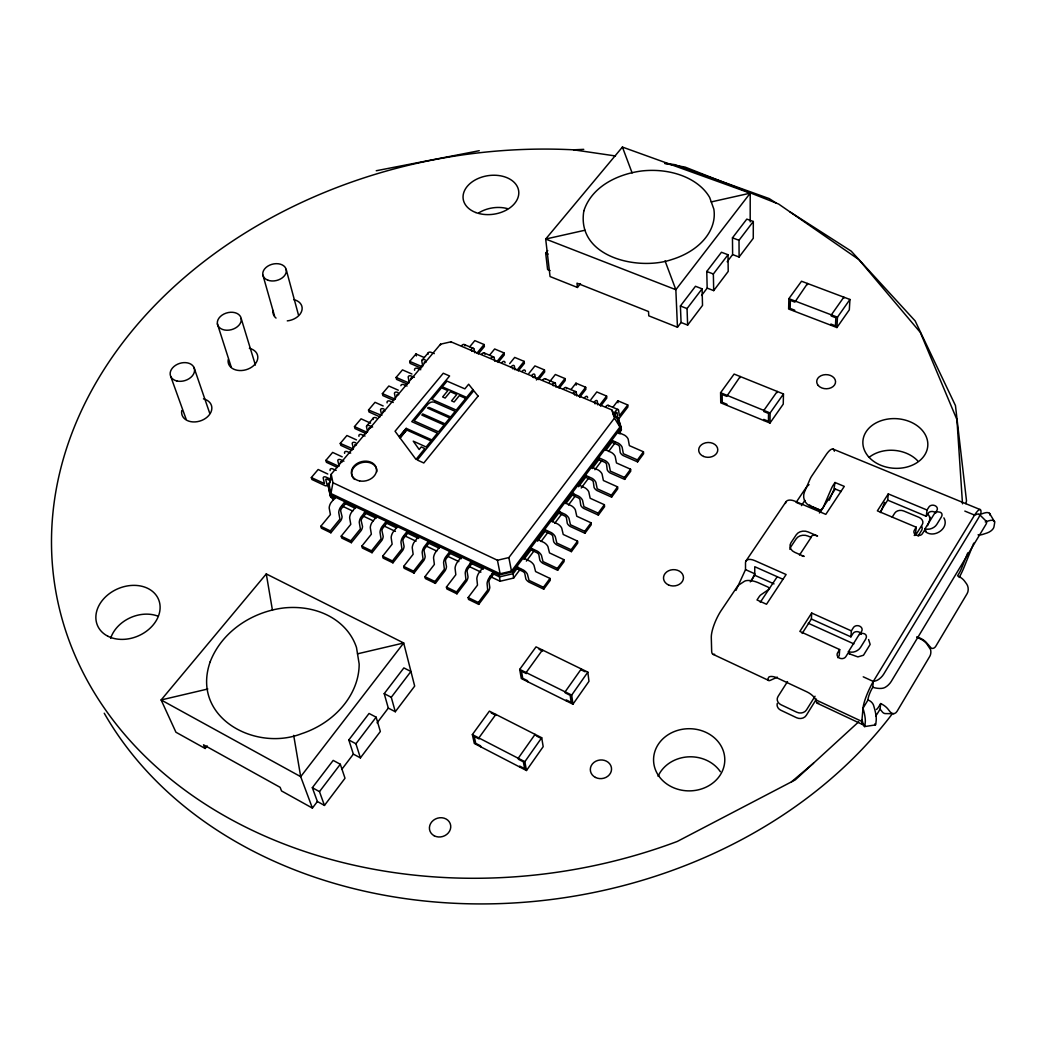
<?xml version="1.0" encoding="UTF-8"?>
<svg xmlns="http://www.w3.org/2000/svg" width="1047" height="1047" viewBox="0 0 1047 1047"><rect width="100%" height="100%" fill="white"/><g stroke="black" fill="none" stroke-linecap="round" stroke-linejoin="round"><path stroke-width="1.5" d="M750.189 221.885L750.215 193.172L622.415 147.064L545.683 239.043L550.055 276.552L577.434 287.454L580.496 283.658M753.317 221.493L753.264 238.297L739.103 257.025L732.625 254.578L732.468 237.839L746.799 219.111L753.317 221.493L739.012 240.287L739.103 257.025M750.28 581.883L754.73 575.248L754.769 566.715L782.986 579.279M763.76 420.501L763.773 419.389L768.433 421.3L768.537 413.46L763.852 411.536L763.865 410.411L777.24 391.46L777.214 392.599M769.977 423.053L770.108 412.963L783.47 393.973L734.117 374.067L720.585 392.717L720.755 402.82L769.977 423.053L783.248 404.116L783.47 393.973M788.875 298.657L788.627 309.009L836.919 327.541L849.313 309.847L849.942 299.468L801.518 281.237L788.875 298.657L837.469 317.189L836.919 327.541M794.608 311.299L794.634 310.161L790.145 308.433L790.354 300.384L794.856 302.112L807.512 283.501L807.473 284.653M811.399 619.026L811.674 613.032L851.355 630.883L850.897 636.851L811.399 619.026L802.146 633.435M830.821 325.198L830.886 324.06L835.454 325.813L835.872 317.765L831.279 316.011L831.344 314.859L843.83 297.165L843.764 298.33M829.25 500.178L832.928 491.684A3.416 0.877 -66.5 0 1 833.844 489.944L834.996 482.497L844.288 486.384L825.821 514.365L794.843 501.16A10.457 5.615 33.1 0 0 785.486 503.45M811.674 613.032L799.856 631.42L839.668 649.546L839.262 655.461L837.875 657.699M863.827 724.262A19.945 3.952 -65.3 0 1 861.825 721.409L863.016 708.217A22.066 4.424 -65.3 0 1 873.303 681.44L974.561 515.098L977.152 514.195A7.12 2.5 -43.1 0 1 978.749 517.532L883.707 674.137A7.408 2.814 -45 0 1 875.855 680.799L873.303 681.44L863.238 676.82M887.686 500.165L888.275 493.896L927.027 510.02L926.268 516.276L887.686 500.165L880.161 511.891M873.303 681.44L872.74 687.303A9.318 1.872 -65.3 0 0 868.028 699.959L863.016 708.217L863.958 711.711A7.421 1.152 80 0 1 865.306 721.776L864.953 725.558A7.394 1.152 79.9 0 1 862.924 723.071L861.982 719.603M875.776 715.847A19.671 3.848 -65.3 0 0 878.551 711.672L880.095 709.107L880.671 703.558A10.522 4.986 30.9 0 1 887.961 709.068L890.172 711.881A7.146 4.895 88.3 0 0 897.07 711.306L929.736 656.43A7.002 4.725 87 0 0 930.587 649.624L926.909 644.01A10.3 5.222 30.3 0 0 919.763 638.618L916.792 637.296M888.275 493.896L877.373 510.857L916.256 527.23L915.536 533.433L914.253 535.501M331.218 474.212L329.216 485.036L330.944 493.543L500.113 573.769L511.473 571.125L619.942 427.032L617.233 418.839L611.762 409.887L450.969 341.819L440.512 344.188L331.218 474.212L332.946 482.732L330.944 493.543M965.858 503.646L966.499 500.767L955.453 405.569L915.183 320.958L851.185 251.123L789.922 211.86M619.942 434.008L621.29 427.608L618.044 417.766L613.529 415.855M381.645 415.397L368.518 410.018L375.022 402.323L383.176 405.961M880.658 512.559L884.597 502.377M927.563 525.659L928.728 522.715A8.533 1.78 -66.4 0 0 929.592 520.241L929.697 519.757A8.651 2.722 -71 0 0 929.854 517.977L929.121 515.909A10.313 5.759 30.5 0 0 927.786 514.025M967.742 552.895L961.8 567.736A8.572 1.597 -66.1 0 1 958.973 573.494L957.56 575.85A10.09 5.431 29.6 0 1 964.562 581.111L966.617 583.925A6.845 4.541 85.6 0 1 967.153 593.57L935.822 646.195A6.976 4.698 86.8 0 1 931.398 648.25L927.21 643.499A10.3 5.222 30.3 0 0 920.077 638.107L917.107 636.785M973.749 543.118L964.274 566.741A18.859 3.521 -66.1 0 1 959.17 577.499M735.949 590.416L745.516 569.633L745.503 562.579A10.666 5.392 33.5 0 1 754.795 560.629L786.114 574.528L766.509 604.25L757.007 599.957L758.944 597.039A7.107 1.898 -65.6 0 1 760.894 594.827L769.192 589.147A3.547 1.361 17.7 0 0 767.425 586.817L757.701 582.459A11.242 4.306 17.5 0 0 744.6 581.19L738.933 584.92A7.067 1.976 -65.6 0 0 736.957 587.105L720.611 611.383A21.32 5.955 -65.3 0 0 711.293 637.531L711.659 650.998A19.291 5.34 -65.2 0 0 712.065 653.236L712.261 653.616A19.291 5.34 -65.2 0 0 714.63 654.244M751.51 580.771L754.743 573.743L745.516 569.633M880.671 703.558L879.114 706.136A8.939 1.754 -65.3 0 1 876.404 709.5M816.451 699.056L806.242 715.415A7.146 6.073 5.3 0 1 796.597 717.732L780.84 710.246A7.107 6.046 4.4 0 1 777.254 703.466M918.167 535.946L921.504 530.593A6.792 5.327 6.1 0 0 921.792 526.51M848.371 651.862L860.032 633.121L862.977 633.409A7.342 4.554 -29.8 0 1 865.568 639.324L860.569 647.386A7.368 4.581 -29.9 0 1 851.316 652.163L848.371 651.862L849.771 654.139M924.828 529.088L935.586 511.826L938.505 511.931A7.133 4.149 -27.4 0 1 941.318 517.087L936.725 524.521A7.146 4.175 -27.5 0 1 927.76 529.219L924.828 529.088L926.124 531.379M859.574 634.574L861.642 631.262A4.607 3.782 6.1 0 0 859.6 626.106A4.607 3.782 6.1 0 0 853.423 627.572L851.355 630.883M935.05 513.357L936.947 510.308A4.45 3.468 6.3 0 0 934.853 505.583A4.45 3.468 6.3 0 0 928.938 506.97L927.027 510.02M839.668 649.546L837.574 652.896A4.633 3.848 6 0 0 839.589 658.144A4.633 3.848 6 0 0 845.819 656.665L847.913 653.302L857.873 656.901L863.474 655.252L870.162 644.402L868.604 639.56M916.256 527.23L914.319 530.319A4.476 3.521 6.3 0 0 916.4 535.122A4.476 3.521 6.3 0 0 922.368 533.721L924.305 530.62C932.903 539.846 950.061 528.329 943.884 517.872M850.897 636.851L852.965 633.553A4.581 3.769 6.2 0 1 857.388 631.642A4.581 3.769 6.2 0 1 861.393 634.364M926.268 516.276L928.166 513.226A4.437 3.455 6.4 0 1 935.796 513.082M815.037 696.242L806.504 709.905A7.172 6.086 5.2 0 1 796.806 712.235L780.97 704.736A7.146 6.06 4.3 0 1 778.039 696.464L787.501 681.597M915.51 535.397L922.224 524.652A6.819 5.34 6.1 0 0 919.03 517.375L903.783 511.001A6.779 5.314 5.4 0 0 894.74 513.122L892.201 517.1M799.502 555.054L811.124 537.425A7.028 3.717 32.5 0 1 817.576 536.012L808.179 531.955A8.834 7.054 2.4 0 0 796.283 534.742L791.022 542.66A8.847 7.093 2.3 0 0 794.712 552.306L804.135 556.428A7.08 3.678 32.7 0 0 801.714 555.695M834.996 482.497L833.203 485.193A6.858 1.754 -66.6 0 0 831.344 488.687L823.099 507.743A3.429 3.337 -60.1 0 1 818.662 509.575L809.095 505.465A10.836 10.535 -59.5 0 1 804.345 492.326L809.815 479.644A6.819 1.819 -66.6 0 1 811.674 476.163L826.593 454.018A20.299 5.353 -66.7 0 1 833.7 449.543M760.266 602.313L777.175 576.792M819.435 512.978L835.244 489.119M801.413 505.609L804.921 500.361M745.83 561.166L785.852 501.997M526.471 770.513L543.184 746.655L541.705 737.742L489.381 711.135L472.354 734.588L474.33 743.488L526.471 770.513L524.848 761.706L541.705 737.742M572.945 704.199L588.964 681.322L587.838 672.135L536.038 646.876L519.705 669.373L521.301 678.535L572.945 704.199L571.688 695.103L587.838 672.135M837.469 317.189L849.942 299.468M543.445 587.288L529.036 580.378L527.4 574.162A5.942 2.657 36.9 0 0 523.474 570.078L516.629 566.754L516.943 568.652L523.055 571.583A2.618 1.165 36.9 0 1 524.769 573.39L525.843 578.899A4.62 2.055 36.7 0 0 528.879 582.067L543.733 589.16L543.445 587.288L549.989 578.428L535.593 571.557L533.983 565.328A5.929 2.67 36.8 0 0 530.083 561.244L523.251 557.946M557.384 568.403L543.013 561.598L541.443 555.355A5.902 2.696 36.8 0 0 537.556 551.272L530.737 548L531.025 549.911L537.111 552.803A2.604 1.191 36.8 0 1 538.825 554.596L539.833 560.145A4.594 2.094 36.7 0 0 542.843 563.299L557.645 570.288L557.384 568.403L563.849 559.648L549.492 552.895L547.947 546.626A5.889 2.722 36.8 0 0 544.087 542.555L537.281 539.31M571.152 549.754L556.821 543.053L555.316 536.771A5.876 2.735 36.8 0 0 551.468 532.701L544.662 529.481L544.937 531.405L551.01 534.245A2.591 1.204 36.8 0 1 552.698 536.038L553.654 541.626A4.568 2.133 36.7 0 0 556.624 544.78L571.387 551.651L571.152 549.754L577.525 541.116L563.221 534.454L561.742 528.159A5.85 2.761 36.8 0 0 557.907 524.102L551.128 520.896M584.736 531.339L570.458 524.743L569.005 518.422A5.837 2.788 36.8 0 0 565.197 514.365L558.417 511.198L558.679 513.135L564.726 515.935A2.578 1.23 36.8 0 1 566.401 517.715L567.291 523.343A4.528 2.159 36.6 0 0 570.235 526.484L584.959 533.25L584.736 531.339L591.045 522.806L576.779 516.25L575.366 509.928A5.811 2.801 36.8 0 0 571.57 505.871L564.791 502.717M598.164 513.148L583.925 506.656L582.538 500.309A5.798 2.827 36.8 0 0 578.769 496.252L572.002 493.124L572.238 495.087L578.271 497.835A2.552 1.243 36.8 0 1 579.933 499.628L580.771 505.282A4.502 2.199 36.6 0 0 583.689 508.41L598.361 515.085L598.164 513.148L604.381 504.719L590.168 498.267L588.807 491.907A5.785 2.853 36.8 0 0 585.051 487.863L578.297 484.761M611.422 495.192L597.222 488.792L595.9 482.418A5.759 2.866 36.8 0 0 592.157 478.374L585.43 475.286L585.639 477.249L591.647 479.971A2.539 1.269 36.8 0 1 593.296 481.751L594.081 487.431A4.476 2.225 36.6 0 0 596.973 490.559L611.605 497.129L611.422 495.192L617.573 486.868L603.386 480.508L602.09 474.121A5.745 2.892 36.7 0 0 598.374 470.077L591.647 467.027M624.522 477.445L610.362 471.137L609.105 464.737A5.732 2.905 36.7 0 0 605.388 460.706L598.675 457.67L598.871 459.646L604.865 462.316A2.526 1.283 36.7 0 1 606.501 464.096L607.234 469.802A4.45 2.251 36.6 0 0 610.1 472.93L624.679 479.395L624.522 477.445L630.582 469.226L616.461 462.957L615.217 456.544A5.706 2.932 36.7 0 0 611.527 452.513L604.826 449.503M637.453 459.921L623.345 453.704L622.14 447.278A5.693 2.945 36.7 0 0 618.463 443.247L611.775 440.264L611.945 442.253L617.926 444.883A2.513 1.296 36.7 0 1 619.536 446.65L620.217 452.396A4.424 2.29 36.5 0 0 623.057 455.51L637.597 461.884L637.453 459.921L643.447 451.794L629.365 445.629L628.187 439.177A5.68 2.971 36.7 0 0 624.522 435.159L617.848 432.189M543.733 589.16L550.264 580.3L549.989 578.428M557.645 570.288L564.097 561.545L563.849 559.648M571.387 551.651L577.761 543.027L577.525 541.116M584.959 533.25L591.241 524.73L591.045 522.806M598.361 515.085L604.577 506.656L604.381 504.719M611.605 497.129L617.743 488.805L617.573 486.868M624.679 479.395L630.739 471.176L630.582 469.226M637.597 461.884L643.591 453.757L643.447 451.794M518.056 567.186L513.174 573.677L499.55 576.858L492.208 573.363M523.906 559.399L531.706 549.008M537.556 541.22L545.369 530.842M552.188 521.759L560.001 511.368M565.851 503.581L573.651 493.202M578.533 486.711L586.333 476.333M592.183 468.546L599.015 459.463M605.847 450.367L612.665 441.284M618.528 433.497L621.447 429.61L618.044 417.766M489.787 576.321L500.113 581.229L513.632 578.062L520.49 568.927M526.366 561.1L534.206 550.657M541.063 541.521L547.908 532.386M554.766 523.251L561.624 514.116M568.482 504.981L575.34 495.846M581.216 488.007L589.042 477.563M594.918 469.737L601.776 460.601M608.634 451.466L615.479 442.331M330.054 481.947L327.96 484.447L330.014 494.655L499.223 574.96L512.86 571.767L621.29 427.608M332.946 482.732L497.443 560.25L508.855 557.58L614.458 418.106L611.762 409.887M324.452 805.431L345.013 778.248L340.314 764.258L333.195 760.397L312.333 787.697L317.385 801.518L324.452 805.431L319.479 791.637L312.333 787.697M360.404 757.884L380.349 731.5L376.135 717.182L369.054 713.465L348.808 739.967L353.363 754.115L360.404 757.884L355.915 743.763L348.808 739.967M395.295 711.738L391.277 697.289L410.908 671.493L403.867 667.907L384.21 693.638L388.306 708.099L395.295 711.738L414.677 686.112L403.684 642.989L266.278 573.926L161.133 699.959L175.935 732.233L205.147 748.474L207.188 745.922M681.073 322.489L687.643 325.094L702.524 305.397L702.079 288.828L695.47 286.276L680.406 305.986L681.073 322.489L677.461 327.24L648.774 315.828L648.512 311.535L577.002 283.161L577.434 287.454M707.17 288.108L713.701 290.621L728.215 271.422L728.018 254.735L721.448 252.262L706.764 271.487L707.17 288.108L701.582 295.476M478.728 604.368L478.374 602.509L487.706 590.024L487.077 583.572A5.955 2.303 -64.5 0 1 488.936 578.127L493.346 572.172L493.687 574.07L489.747 579.344A2.631 1.021 -64.5 0 0 488.923 581.752L489.787 587.315A4.633 1.793 -64.4 0 1 488.36 591.529L478.728 604.368L468.519 599.421L468.14 597.562L477.497 585.129L476.83 578.664A5.942 2.33 -64.5 0 1 478.662 573.233L483.086 567.304M612.901 407.27L617.835 400.792L627.742 404.953L619.353 415.79L618.568 410.097A5.628 2.055 -66.9 0 0 616.317 410.241L613.162 414.272M205.147 748.474L203.524 744.81L280.125 787.331L281.538 790.943L312.399 808.088L317.385 801.518M341.819 769.336L353.363 754.115M377.09 722.875L388.306 708.099M727.168 261.763L732.625 254.578M614.092 415.266L616.055 412.74A2.487 0.903 -66.9 0 1 617.063 412.675L617.651 418.224A4.358 1.584 -66.9 0 0 619.392 418.093L627.899 406.943L627.742 404.953M319.479 791.637L340.314 764.258M355.915 743.763L376.135 717.182M687.643 325.094L687.041 308.59L702.079 288.828M713.701 290.621L713.36 274L728.018 254.735M456.937 593.819L456.544 591.961L465.928 579.58L465.221 573.115A5.929 2.356 -64.5 0 1 467.041 567.696L471.477 561.794L471.844 563.692L467.878 568.927A2.618 1.034 -64.5 0 0 467.08 571.309L468.022 576.897A4.607 1.832 -64.4 0 1 466.609 581.085L456.937 593.819L446.833 588.924L446.428 587.066L455.825 574.724L455.065 568.259A5.902 2.382 -64.5 0 1 456.885 562.854L461.321 556.978M599.682 405.097L606.606 396.067L596.803 391.944L590.848 399.653M600.559 406.184L606.789 398.056L606.606 396.067M435.382 583.375L445.08 570.759A4.581 1.872 -64.3 0 0 446.48 566.584L445.459 560.996A2.604 1.06 -64.4 0 1 446.244 558.614L450.236 553.418L449.83 551.52L445.381 557.37A5.889 2.408 -64.4 0 0 443.588 562.776L444.373 569.241L434.963 581.517L435.382 583.375L425.37 578.533L424.938 576.675L434.374 564.438L433.55 557.972A5.876 2.434 -64.4 0 1 435.33 552.58L439.792 546.756M579.632 397.323L585.888 389.248L585.679 387.259L575.968 383.176L570.995 389.549M578.729 396.224L585.679 387.259M414.036 573.049L413.591 571.178L423.053 559.006L422.177 552.541A5.863 2.46 -64.4 0 1 423.956 547.162L428.419 541.351L428.838 543.262L424.846 548.406A2.578 1.086 -64.4 0 0 424.061 550.774L425.161 556.376A4.554 1.911 -64.3 0 1 423.786 560.538L414.036 573.049L404.142 568.259L403.684 566.388L413.146 554.269L412.243 547.79A5.85 2.487 -64.4 0 1 414.01 542.411L418.473 536.64M557.986 387.442L564.961 378.556L555.342 374.499L549.348 382.09M559.137 388.254L565.197 380.532L564.961 378.556M392.926 562.828L392.455 560.956L401.943 548.89L400.988 542.411A5.824 2.513 -64.4 0 1 402.742 537.046L407.218 531.3L407.676 533.211L403.658 538.315A2.565 1.112 -64.4 0 0 402.899 540.671L404.063 546.272A4.528 1.95 -64.2 0 1 402.702 550.421L392.926 562.828L383.123 558.09L382.639 556.206L392.141 544.191L391.159 537.713A5.811 2.539 -64.4 0 1 392.9 532.36L397.389 526.628M536.43 379.996L544.453 369.918L534.925 365.913L528.892 373.439M538.616 379.564L544.702 371.907L544.453 369.918M372.025 552.711L371.528 550.84L381.056 538.878L380.022 532.386A5.798 2.565 -64.3 0 1 381.749 527.047L386.251 521.341L386.723 523.251L382.705 528.316A2.552 1.139 -64.3 0 0 381.946 530.672L383.176 536.286A4.515 1.989 -64.2 0 1 381.841 540.409L372.025 552.711L362.327 548.013L361.817 546.141L371.358 534.219L370.298 527.727A5.785 2.591 -64.3 0 1 372.012 522.401L376.514 516.721M517.087 370.128L524.128 361.372L514.692 357.407L509.653 363.636M518.291 370.965L524.403 363.361L524.128 361.372M351.347 542.699L350.824 540.815L360.377 528.957L359.278 522.466A5.772 2.618 -64.3 0 1 360.979 517.153L365.495 511.486L365.992 513.41L361.961 518.422A2.539 1.152 -64.3 0 0 361.202 520.765L362.511 526.392A4.489 2.029 -64.2 0 1 361.189 530.502L351.347 542.699L341.741 538.053L341.217 536.169L350.784 524.351L349.646 517.859A5.759 2.644 -64.3 0 1 351.334 512.559L355.862 506.918M496.932 361.595L504 352.904L494.655 348.978L489.59 355.155M498.163 362.432L504.301 354.907L504 352.904M399.208 436.848L406.21 428.367L431.901 439.923L437.45 433.118L411.772 421.64L449.595 375.978L443.261 373.242L395.059 431.259L399.208 436.848L406.21 428.367M406.642 429.951L400.033 437.947L415.999 459.424L424.846 448.574L421.247 446.938L419.166 449.503L413.251 441.153L426.155 446.977L431.05 440.931L406.642 429.964L400.033 437.947M330.878 532.792L330.329 530.908L339.909 519.142L338.744 512.65A5.745 2.67 -64.3 0 1 340.419 507.35L344.947 501.735L345.471 503.659L341.427 508.633A2.526 1.178 -64.3 0 0 340.681 510.962L342.055 516.603A4.463 2.068 -64.1 0 1 340.759 520.686L330.878 532.792L321.377 528.185L320.814 526.301L330.42 514.587L329.203 508.083A5.732 2.683 -64.3 0 1 330.878 502.809L335.406 497.207M476.974 353.14L484.08 344.528L474.815 340.628L469.737 346.766M478.23 353.991L484.395 346.518L484.08 344.528M550.068 270.558L547.607 269.576L545.67 253.099L547.738 250.599M366.686 425.92L373.295 418.067M422.046 360.207L428.341 352.721M329.936 480.534L326.886 479.146A2.513 1.06 39.7 0 0 325.774 479.565L327.135 484.983A4.41 1.858 39.7 0 1 325.198 485.703L311.888 479.474L311.325 477.563L318.157 469.501L327.763 474.016M337.514 467.486L326.415 462.303L325.879 460.379L332.632 452.409L342.212 456.845M351.844 450.419L340.772 445.328L340.262 443.391L346.923 435.513L356.49 439.897M366.005 433.576L354.959 428.55L354.475 426.6L361.058 418.826L370.599 423.132M393.842 400.451L382.849 395.583L382.391 393.62L388.83 386.016L398.318 390.204M407.519 384.184L396.551 379.38L396.119 377.417L402.48 369.892L411.942 374.015M421.025 368.099L410.097 363.361L409.678 361.385L415.973 353.965L424.061 357.446M605.624 406.812L606.331 406.014A5.615 2.081 -66.9 0 1 608.608 405.883M594.303 402.022L595.01 401.223A5.601 2.107 -66.9 0 1 597.313 401.106L597.785 404.914M584.409 397.834L585.129 397.049A5.588 2.12 -67 0 1 587.446 396.944L587.629 397.69M573.206 393.096L573.926 392.311A5.575 2.146 -67 0 1 576.269 392.219L576.779 396.015M563.417 388.947L564.137 388.162A5.562 2.173 -67 0 1 566.492 388.084L566.689 388.83M552.319 384.262L553.038 383.477A5.549 2.199 -67 0 1 555.433 383.411L555.996 387.207M542.621 380.153L543.354 379.38A5.536 2.225 -67.1 0 1 545.749 379.315M531.64 375.507L532.373 374.734A5.523 2.251 -67.1 0 1 534.795 374.682L535.41 378.49M522.047 371.449L522.767 370.677A5.51 2.264 -67.1 0 1 525.214 370.638L525.424 371.384M511.172 366.843L511.891 366.07A5.497 2.29 -67.2 0 1 514.365 366.044L515.019 369.853M501.657 362.812L502.39 362.053A5.484 2.316 -67.2 0 1 504.876 362.04L505.099 362.786M490.886 358.257L491.619 357.498A5.471 2.343 -67.2 0 1 494.132 357.498L494.838 361.307M481.476 354.279L482.209 353.52A5.457 2.356 -67.2 0 1 484.735 353.52L484.97 354.279M470.81 349.763L471.543 349.004A5.444 2.382 -67.3 0 1 474.082 349.017L474.841 352.839M461.491 345.811L462.224 345.065A5.431 2.408 -67.3 0 1 464.776 345.091L465.025 345.85M858.658 721.854L795.275 779.871L677.291 841.448A459.986 361.699 -9.3 0 1 54.614 584.043A459.986 361.699 -9.3 0 1 573.599 149.826L583.742 149.355M979.495 514.522L986.562 521.602M791.44 781.873L813.545 763.145M353.389 449.098L340.262 443.391M777.332 677.173L770.278 680.354A19.54 4.829 -65.2 0 1 767.804 679.006L768.943 676.964A10.85 5.039 32.6 0 1 777.267 677.985L806.818 691.818A10.954 5.091 32.1 0 1 815.09 698.598L816.424 701.83A19.749 4.384 -65.2 0 0 818.649 703.061M985.24 521.943L988.957 520.739A7.054 3.507 -28.9 0 1 994.65 522.819L993.956 526.916A7.028 3.494 -28.8 0 1 986.941 533.028L983.251 534.219A8.978 6.976 8.1 0 1 978.068 534.821M207.816 688.991L161.133 699.959L300.698 776.665L312.399 808.088M357.524 653.825L403.684 642.989L300.698 776.665L293.697 735.374M585.011 230.222L545.683 239.043L675.852 289.705L677.461 327.24M711.253 201.914L750.215 193.172L675.852 289.705L665.067 260.925M376.253 170.74L479.264 150.703M864.547 726.592L875.423 724.917M893.732 713.688L885.762 713.596A7.107 4.882 88.4 0 1 882.202 711.803L880.095 709.107M422.373 366.777L409.678 361.385M408.84 382.888L396.119 377.417M395.151 399.169L382.391 393.62M573.599 149.826L615.479 155.964M665.355 163.28L674.988 164.693L769.244 198.603L776.285 203.118M338.757 466.295L325.879 460.379M664.727 163.528L685.157 167.114L778.628 204.047L858.906 259.617L920.3 332.396L956.932 419.625L962.507 503.829M434.688 402.31L434.165 402.153A5.026 3.808 -11.1 0 0 430.579 402.349L428.184 403.906L414.128 420.92L438.51 431.822L444.111 424.951L421.849 415.057L422.779 413.945L445.027 423.826L449.765 418.028L427.595 408.108A1.505 1.139 -11.2 0 1 429.244 407.519L450.629 416.955L455.209 411.34L434.767 402.349M425.462 360.037L424.415 359.697A5.457 2.683 40.2 0 0 421.771 360.888L422.726 366.254M426.024 362.105L425.435 361.909A2.408 1.178 40.2 0 0 424.271 362.432L424.297 362.877M412.439 378.268L411.851 378.072A2.421 1.165 40.1 0 0 410.699 378.582L410.725 379.027M398.082 392.573L397.035 392.206A5.523 2.604 40.1 0 0 394.431 393.332L395.491 398.658M398.685 394.627L398.109 394.431A2.434 1.152 40.1 0 0 396.957 394.915L396.983 395.36M384.157 409.128L383.11 408.762A5.549 2.565 40 0 0 380.519 409.848L381.632 415.149M384.786 411.17L384.197 410.974A2.447 1.139 40 0 0 383.058 411.445L383.084 411.89M376.684 418.028L375.624 417.648A5.575 2.552 40 0 0 373.046 418.721L373.112 419.507M370.703 427.922L370.128 427.713A2.46 1.112 39.9 0 0 368.989 428.171L369.028 428.603M367.065 432.306L354.475 426.6M355.797 442.842L354.75 442.449A5.615 2.487 39.9 0 0 352.198 443.47L353.428 448.718M356.464 444.857L355.888 444.648A2.474 1.099 39.9 0 0 354.763 445.106L354.802 445.525M732.468 237.839L739.012 240.287M342.055 462.015L341.466 461.792A2.487 1.073 39.8 0 0 340.354 462.224L340.406 462.656M706.764 271.487L713.36 274M545.67 253.099L548.157 254.068M680.406 305.986L687.041 308.59M720.585 392.717L770.108 412.963M833.163 449.124L980.267 509.614M964.824 511.08L974.561 515.098A20.966 3.952 -66.4 0 1 980.777 514.156L984.337 513.017A7.028 3.521 -28.9 0 1 990.017 515.111M929.605 517.113L930.26 517.375M834.629 488.753L841.238 491.527M464.331 344.581L473.65 348.507M484.29 353.009L493.7 356.988M545.343 378.818L555.028 382.901M566.1 387.586L575.876 391.722M608.242 405.385L618.214 409.613M800.013 504.013L796.139 502.364L804.777 489.525A18.336 4.882 -66.4 0 1 809.03 484.63M434.283 353.611L430.723 352.198A5.444 2.696 40.2 0 0 428.066 353.402L428.105 354.2M811.124 537.425L808.009 536.064A8.808 7.041 2.5 0 0 796.152 538.852L790.904 546.756A8.821 7.08 2.4 0 0 789.922 549.387M420.763 369.722L417.19 368.269A5.471 2.657 40.2 0 0 414.56 369.447L414.599 370.245M414.376 377.313L410.804 375.86A5.484 2.644 40.1 0 0 408.186 377.012L409.194 382.613M407.074 386.003L403.488 384.537A5.51 2.618 40.1 0 0 400.883 385.676M393.227 402.493L389.641 401.001A5.536 2.591 40 0 0 387.05 402.1L387.102 402.899M754.73 575.248L774.034 583.886M380.009 416.915L368.989 411.968L368.518 410.018M808.284 623.253L853.894 643.892M372.614 427.032L369.015 425.501A5.588 2.526 39.9 0 0 366.437 426.561L367.615 431.835M365.037 436.036L361.437 434.505A5.601 2.5 39.9 0 0 358.885 435.539L358.951 436.324M872.897 687.382L872.74 687.303A22.419 10.902 31.1 0 0 883.38 688.088A7.408 2.853 -45 0 0 891.246 681.453L985.803 524.639A7.107 2.539 -43 0 0 986.078 521.144M350.693 453.115L347.081 451.558A5.641 2.46 39.8 0 0 344.542 452.566L344.62 453.338M343.926 461.177L340.314 459.594A5.654 2.447 39.8 0 0 337.775 460.588L339.058 465.797M336.166 470.404L332.553 468.807A5.667 2.421 39.8 0 0 330.041 469.789L330.119 470.548M815.665 699.776L861.825 721.409M713.072 654.336L768.825 680.511M817.314 703.27L862.584 724.537M331.886 479.775L325.696 476.961A5.68 2.395 39.7 0 0 323.196 477.903L324.4 483.544L311.325 477.563M334.961 498.673L330.551 496.579L330.014 494.655M345.248 503.555L355.535 508.436M364.356 512.624L376.109 518.213M386.395 523.094L396.682 527.989M406.969 532.871L418.721 538.459M427.542 542.647L439.308 548.235M449.595 553.117L461.347 558.705M470.168 562.893L483.387 569.175M342.343 506.133L352.669 511.041M362.995 515.962L373.308 520.869M383.634 525.777L395.426 531.392M404.273 535.606L416.065 541.22M426.391 546.141L436.704 551.049M447.03 555.957L458.822 561.572M469.148 566.492L480.939 572.107M320.814 526.301L330.329 530.908M341.217 536.169L350.824 540.815M361.817 546.141L371.528 550.84M382.639 556.206L392.455 560.956M403.684 566.388L413.591 571.178M424.938 576.675L434.963 581.517M446.428 587.066L456.544 591.961M468.14 597.562L478.374 602.509M539.009 649.271L541.404 650.449M585.103 671.768L581.425 669.975L581.294 668.941L565.118 691.845L565.262 692.865L570.183 695.3L571.165 702.38L566.27 699.946L566.414 700.953M519.705 669.373L571.688 695.103M491.2 712.955L494.838 714.813M536.496 736.002L540.213 737.899M472.354 734.588L524.848 761.706M384.21 693.638L391.277 697.289M811.634 506.408L821.149 510.504A3.416 3.324 -59.8 0 0 821.555 510.648M333.496 499.943L330.551 496.579L327.96 484.447M614.458 418.106L619.942 427.032M989.507 513.318L994.611 521.825M622.415 147.064L632.113 172.938M170.74 376.475L186.13 419.193M193.97 367.418L209.753 413.343M217.383 323.876L231.269 367.196M241.203 318.537A12.224 8.703 -15.6 0 1 224.673 330.027A12.224 8.703 -15.6 0 1 222.029 315.16A12.224 8.703 -15.6 0 1 241.203 318.537L255.403 365.063M512.965 368.963L512.847 368.544A2.421 1.008 -67.2 0 0 512.402 368.243M262.928 275.178L274.51 315.88M533.394 377.614L533.276 377.195A2.434 0.995 -67.1 0 0 532.543 376.985M286.171 269.419L298.46 314.938M574.855 395.164L574.751 394.758A2.46 0.955 -67 0 0 574.345 394.47M480.769 746.825L480.56 745.844L475.718 743.331L474.199 736.421L479.055 738.933L478.845 737.939L495.859 714.42L496.056 715.428M415.973 353.965L416.379 355.941M497.443 560.25L500.113 573.769M508.855 557.58L511.473 571.125M519.875 767.098L519.692 766.116L524.639 768.681L523.369 761.823L518.396 759.258L518.213 758.277L535.082 734.379L535.266 735.374M499.223 574.96L500.113 581.229M527.688 681.715L527.518 680.694L522.728 678.312L521.485 671.192L526.314 673.574L526.131 672.554L542.451 649.991L542.608 651.025M266.278 573.926L272.469 610.362M512.86 571.767L513.632 578.062M440.512 344.188L440.63 344.869M450.969 341.819L451.074 342.5M575.968 383.176L576.177 385.165M617.835 400.792L617.992 402.768M726.854 405.333L726.84 404.207L722.26 402.336L722.129 394.47L726.723 396.355L740.229 376.527L740.229 377.666M658.079 776.298A34.813 30.677 0.3 0 1 687.578 756.902A34.813 30.677 0.3 0 1 720.375 771.731M869.128 457.317A31.855 24.618 4.5 0 1 917.643 460.772M478.767 212.881A27.536 19.409 -8.4 0 1 507.69 208.68M110.655 638.264A32.509 25.455 -23.9 0 1 158.189 616.251M203.458 398.868A15.456 11.334 -17.6 0 1 210.892 412.269A15.456 11.334 -17.6 0 1 192.897 421.915A15.456 11.334 -17.6 0 1 181.772 410.503M249.369 348.35A15.129 10.954 -15.8 0 1 256.947 361.189A15.129 10.954 -15.8 0 1 239.41 370.533A15.129 10.954 -15.8 0 1 228.233 359.592M293.67 299.599A14.828 10.601 -14.1 0 1 301.785 310.802A14.828 10.601 -14.1 0 1 287.284 320.879M276.015 318.079A14.828 10.601 -14.1 0 1 273.045 310.488M891.612 714.708A450.55 358.545 -9.3 0 1 480.167 903.927A450.55 358.545 -9.3 0 1 104.242 713.229M594.788 403.723A2.474 0.929 -66.9 0 1 595.795 403.671M471.791 351.255A2.395 1.047 -67.3 0 1 472.367 351.269M553.196 385.728A2.447 0.968 -67 0 1 553.732 385.715M354.475 479.408A12.747 9.816 -13.9 0 1 360.521 463.01A12.747 9.816 -13.9 0 1 376.763 471.844M868.028 699.959A9.554 8.036 8.2 0 1 873.892 706.385L874.886 710.01A7.421 1.191 79.9 0 1 876.234 720.087L875.842 723.87A7.394 1.191 79.9 0 1 874.664 724.001M834.106 450.249A20.299 5.353 -66.7 0 1 834.367 451.218M810.561 505.753A10.784 10.483 -59.2 0 1 809.593 504.968M583.846 210.866C576.138 257.025 637.702 271.134 671.611 259.604A65.882 46.448 -4.5 0 0 713.832 209.073L709.67 197.477A65.882 46.448 -4.5 0 0 642.23 170.91C618.149 173.881 591.856 186.248 583.846 210.866M210.211 661.73C190.685 717.103 254.709 751.929 301.457 733.751A77.858 63.54 -20.5 0 0 359.16 663.994L356.503 647.543A77.858 63.54 -20.5 0 0 284.378 607.888C252.576 611.513 222.003 631.262 210.211 661.73M478.086 396.106L423.799 462.983L417.295 460.026L473.781 390.688L478.086 396.106M465.758 398.41L456.243 410.071L431.94 399.391L441.481 387.835L447.854 390.61L442.632 396.944L445.158 398.056L450.367 391.709L456.767 394.497L451.545 400.857L454.123 401.983L459.332 395.609L465.758 398.41M472.93 389.615L466.596 397.389L442.331 386.827L447.043 381.121L464.868 388.856L468.65 384.223L472.93 389.615M658.602 775.748A35.611 31.083 -0.1 0 0 720.271 774.937A35.611 31.083 -0.1 0 0 688.651 728.712A35.611 31.083 -0.1 0 0 658.602 775.748M868.526 456.701A32.522 24.827 4.1 0 0 924.632 455.105A32.522 24.827 4.1 0 0 892.869 418.617A32.522 24.827 4.1 0 0 868.526 456.701M475.875 212.554A28.033 19.474 -8.4 0 0 518.775 193.747A28.033 19.474 -8.4 0 0 478.126 178.5A28.033 19.474 -8.4 0 0 475.875 212.554M107.697 636.131A33.203 25.704 -23.4 0 0 159.707 611.657A33.203 25.704 -23.4 0 0 116.557 589.343A33.203 25.704 -23.4 0 0 107.697 636.131M703.597 456.44A9.541 7.408 -1.9 0 0 717.784 449.66A9.541 7.408 -1.9 0 0 703.348 443.601A9.541 7.408 -1.9 0 0 703.597 456.44M434.125 835.728A10.784 9.515 -18 0 0 450.733 827.3A10.784 9.515 -18 0 0 435.382 819.029A10.784 9.515 -18 0 0 434.125 835.728M595.442 777.424A10.627 9.331 -6 0 0 611.54 769.205A10.627 9.331 -6 0 0 595.782 761.248A10.627 9.331 -6 0 0 595.442 777.424M818.217 385.453A9.423 7.067 1.3 0 0 834.524 385.008A9.423 7.067 1.3 0 0 825.664 374.63A9.423 7.067 1.3 0 0 818.217 385.453M668.536 584.959A9.986 8.154 -2.5 0 0 683.482 577.617A9.986 8.154 -2.5 0 0 668.47 570.824A9.986 8.154 -2.5 0 0 668.536 584.959M267.783 280.151A11.975 8.415 -14 0 0 286.302 271.631A11.975 8.415 -14 0 0 269.576 265.192A11.975 8.415 -14 0 0 267.783 280.151M176.891 380.977A12.485 8.991 -17.4 0 0 194.559 369.683A12.485 8.991 -17.4 0 0 175.647 365.259A12.485 8.991 -17.4 0 0 176.891 380.977M359.605 480.926A12.747 9.829 -13.9 0 0 376.383 468.284A12.747 9.829 -13.9 0 0 355.901 464.318A12.747 9.829 -13.9 0 0 359.605 480.926"/></g></svg>
